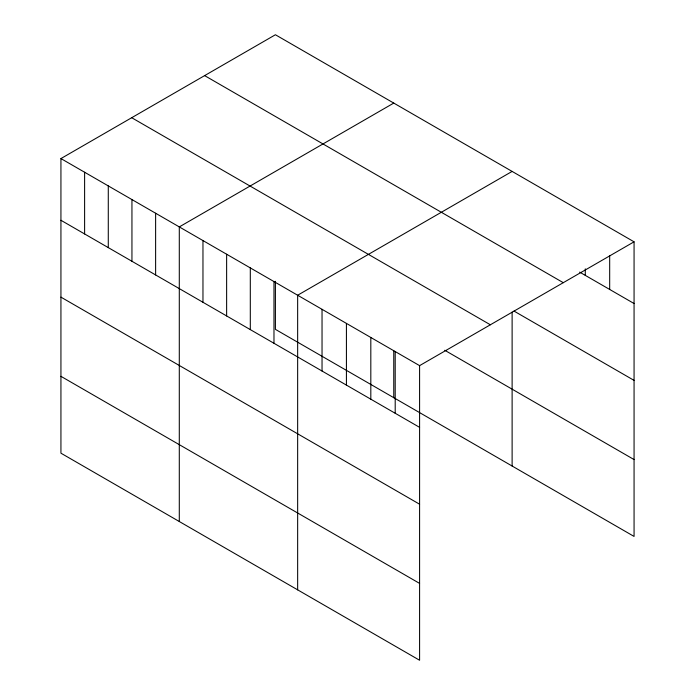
<?xml version="1.0" encoding="UTF-8"?>
<svg xmlns="http://www.w3.org/2000/svg" width="695" height="695" viewBox="0 0 695 695"><rect width="100%" height="100%" fill="white"/><g stroke="black" fill="none" stroke-linecap="round" stroke-linejoin="round"><path stroke-width="1.04" d="M60.934 158.573L419.589 365.639L419.589 660.25L60.934 453.183L60.934 158.573L275.411 34.75L634.066 241.817L634.066 536.427L275.411 329.361L275.411 281.319M393.761 103.086L179.293 226.909L179.293 521.511M512.119 171.413L297.651 295.236L297.651 589.846M419.589 365.639L634.066 241.817M579.656 272.119L634.066 303.524M204.634 75.616L563.289 282.683M513.996 311.065L634.066 380.382M131.711 117.716L490.366 324.782M444.748 350.271L634.066 459.569M60.934 220.28L419.589 427.347M60.934 297.139L419.589 504.205M60.934 376.325L419.589 583.392M609.68 255.882L609.68 289.441M585.286 268.869L585.286 275.368M512.119 312.09L512.119 466.024M395.203 351.566L395.203 413.273M393.761 350.723L393.761 397.688M370.817 337.483L370.817 399.191M346.423 323.401L346.423 385.108M322.037 309.318L322.037 371.026M273.978 281.571L273.978 343.278M250.304 267.905L250.304 329.612M226.631 254.24L226.631 315.947M202.966 240.574L202.966 302.282M155.619 213.243L155.619 274.951M131.946 199.578L131.946 261.277M108.281 185.904L108.281 247.611M84.608 172.238L84.608 233.946"/></g></svg>
